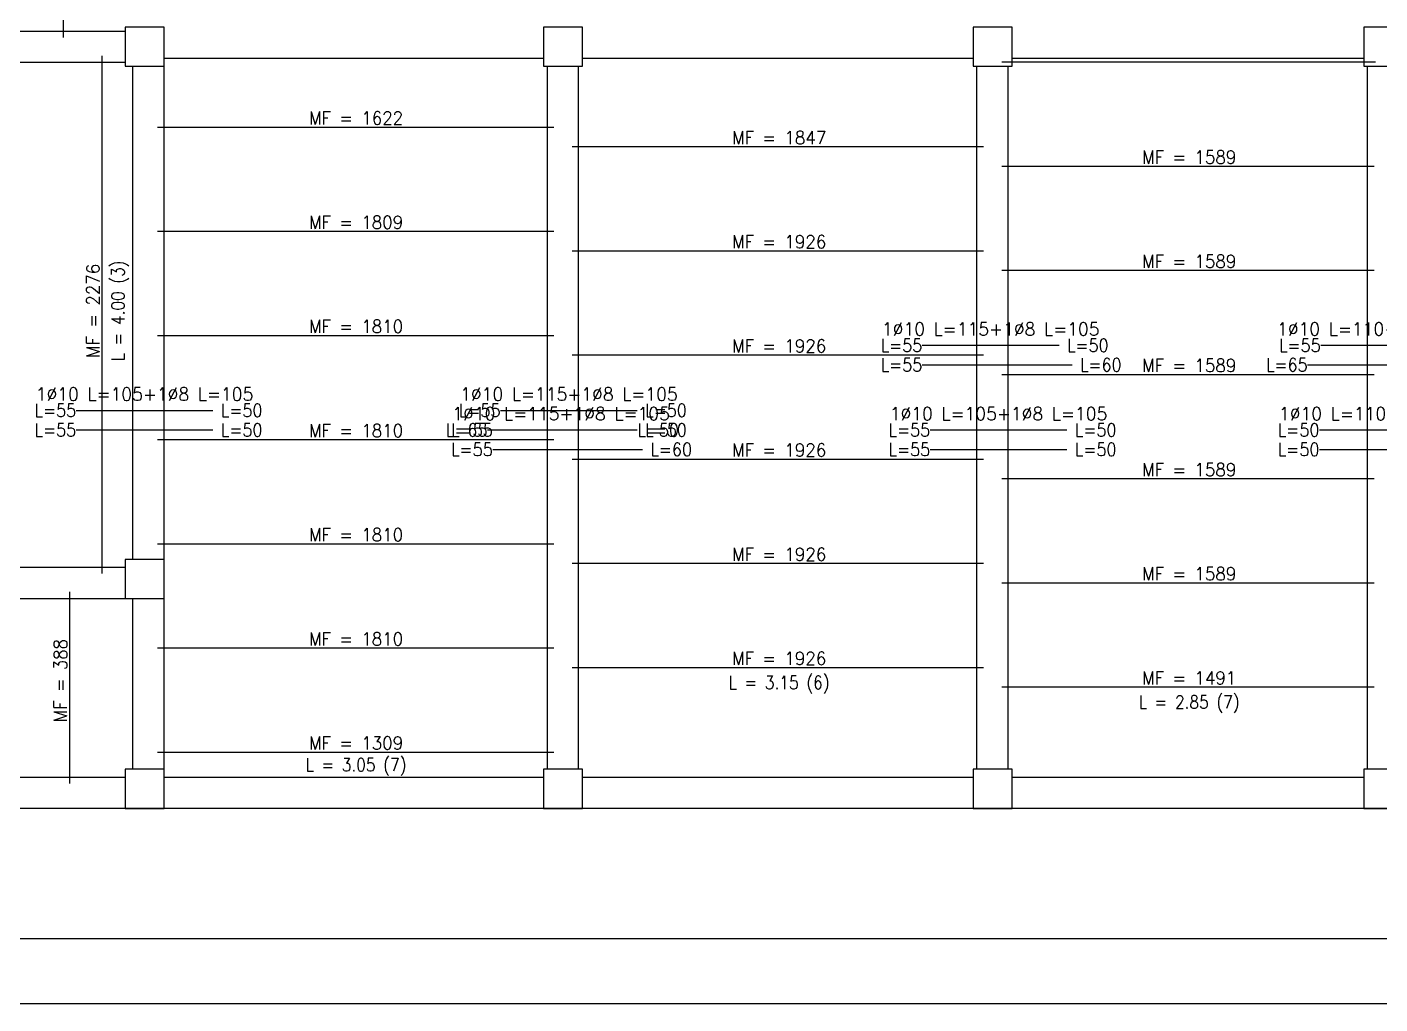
# Model space of a CAD drawing. Header units: millimetres. Extents: x 811 to 853.1, y 350.8 to 380.5.
# Drawn here: x 820.36 to 830.75, y 350.78 to 358.29 of the extents above; entities that cross this region are included whole.
import ezdxf
from ezdxf.enums import TextEntityAlignment as Align

# ---------------------------------------------------------------- set-up
doc = ezdxf.new("R2010")
doc.units = ezdxf.units.MM
doc.linetypes.add('CYPELINEA', pattern=[0])
for name, color, linetype in [('015', 1, 'Continuous'), ('06', 6, 'Continuous'), ('PA_NERV_UNI', 7, 'CYPELINEA'), ('PILAR_RECT', 2, 'CYPELINEA'), ('UNI_BARRAS', 5, 'CYPELINEA'), ('UNI_DIAM', 3, 'CYPELINEA'), ('UNI_LEXT', 3, 'CYPELINEA'), ('UNI_LONGIT', 3, 'CYPELINEA'), ('UNI_MOMENTOS', 3, 'CYPELINEA'), ('VIGAS', 5, 'CYPELINEA')]:
    doc.layers.add(name, color=color, linetype=linetype)
doc.styles.get("Standard").update_dxf_attribs({"font": 'romans.shx'})

# ---------------------------------------------------------------- blocks, each defined once
blk = doc.blocks.new('A1H')
at = {"layer": '015'}
blk.add_lwpolyline([(-831, -10), (-831, 584), (10, 584), (10, -10)], close=True, dxfattribs=at)
at = {"layer": '06'}
blk.add_lwpolyline([(-806, 0), (-806, 574), (0, 574), (0, 0)], close=True, dxfattribs=at)
blk = doc.blocks.new('A$C360A4587')
at = {"layer": 'PILAR_RECT'}
for p, q in [((7.1, 4.388), (7.1, 4.088)), ((7.4, 4.388), (7.1, 4.388)), ((7.4, 4.088), (7.4, 4.388)), ((10.6145, 4.388), (10.3145, 4.388)), ((10.3145, 4.388), (10.3145, 4.088)), ((10.6145, 4.088), (10.6145, 4.388)), ((13.6145, 4.388), (13.6145, 4.088)), ((13.9145, 4.388), (13.6145, 4.388)), ((13.9145, 4.088), (13.9145, 4.388)), ((16.9145, 4.388), (16.6145, 4.388)), ((16.6145, 4.388), (16.6145, 4.088)), ((7.1, 4.088), (7.4, 4.088)), ((10.3145, 4.088), (10.6145, 4.088)), ((13.6145, 4.088), (13.9145, 4.088)), ((16.6145, 4.088), (16.9145, 4.088)), ((7.1, 0.3), (7.1, 0)), ((7.4, 0.3), (7.1, 0.3)), ((7.4, 0), (7.4, 0.3)), ((7.1, 0), (7.4, 0)), ((7.1, -1.3125), (7.1, -1.6125)), ((7.4, -1.3125), (7.1, -1.3125)), ((7.4, -1.6125), (7.4, -1.3125)), ((10.6145, -1.3125), (10.3145, -1.3125)), ((10.3145, -1.3125), (10.3145, -1.6125)), ((10.6145, -1.6125), (10.6145, -1.3125)), ((13.6145, -1.3125), (13.6145, -1.6125)), ((13.9145, -1.3125), (13.6145, -1.3125)), ((13.9145, -1.6125), (13.9145, -1.3125)), ((16.9145, -1.3125), (16.6145, -1.3125)), ((16.6145, -1.3125), (16.6145, -1.6125)), ((7.1, -1.6125), (7.4, -1.6125)), ((10.3145, -1.6125), (10.6145, -1.6125)), ((13.6145, -1.6125), (13.9145, -1.6125)), ((16.6145, -1.6125), (16.9145, -1.6125))]:
    blk.add_line(p, q, dxfattribs=at)

msp = doc.modelspace()

# ---------------------------------------------------------------- linework, layer by layer
at = {"layer": 'PA_NERV_UNI'}
for p, q in [((820.633, 361.42), (820.633, 358.207)), ((820.933, 354.089), (820.933, 358.067)), ((830.713, 358.018), (827.843, 358.018)), ((821.359, 357.518), (824.403, 357.518)), ((827.703, 357.368), (824.543, 357.368)), ((827.843, 357.218), (830.703, 357.218)), ((824.403, 356.718), (821.359, 356.718)), ((824.543, 356.568), (827.703, 356.568)), ((830.703, 356.418), (827.843, 356.418)), ((821.359, 355.918), (824.403, 355.918)), ((827.703, 355.768), (824.543, 355.768)), ((827.843, 355.618), (830.703, 355.618)), ((824.403, 355.118), (821.359, 355.118)), ((824.543, 354.968), (827.703, 354.968)), ((830.703, 354.818), (827.843, 354.818)), ((821.359, 354.318), (824.403, 354.318)), ((827.703, 354.168), (824.543, 354.168)), ((827.843, 354.018), (830.703, 354.018)), ((820.683, 353.949), (820.683, 352.477)), ((824.403, 353.518), (821.359, 353.518)), ((824.543, 353.368), (827.703, 353.368)), ((830.703, 353.218), (827.843, 353.218)), ((821.359, 352.718), (824.403, 352.718))]:
    msp.add_line(p, q, dxfattribs=at)
at = {"layer": 'UNI_BARRAS'}
for p, q in [((827.233, 355.843), (828.283, 355.843)), ((830.293, 355.843), (831.293, 355.843)), ((827.233, 355.693), (828.383, 355.693)), ((830.193, 355.693), (831.293, 355.693)), ((820.733, 355.343), (821.783, 355.343)), ((823.993, 355.343), (825.043, 355.343)), ((820.733, 355.193), (821.783, 355.193)), ((823.893, 355.193), (825.043, 355.193)), ((823.933, 355.193), (824.983, 355.193)), ((827.293, 355.193), (828.343, 355.193)), ((830.283, 355.193), (831.333, 355.193)), ((823.933, 355.043), (825.083, 355.043)), ((827.293, 355.043), (828.343, 355.043)), ((830.283, 355.043), (831.383, 355.043))]:
    msp.add_line(p, q, dxfattribs=at)
at = {"layer": 'VIGAS'}
for p, q in [((814.309, 358.257), (821.109, 358.257)), ((814.309, 358.017), (821.109, 358.017)), ((821.409, 354.068), (821.409, 358.048)), ((821.409, 358.048), (824.323, 358.048)), ((824.623, 358.048), (827.623, 358.048)), ((827.923, 358.048), (830.623, 358.048)), ((821.169, 354.199), (821.169, 357.987)), ((824.353, 352.587), (824.353, 357.987)), ((824.593, 352.587), (824.593, 357.987)), ((827.653, 352.587), (827.653, 357.987)), ((827.893, 352.587), (827.893, 357.987)), ((830.653, 352.587), (830.653, 357.987)), ((818.771, 354.139), (821.109, 354.139)), ((821.409, 352.587), (821.409, 354.068)), ((814.009, 353.899), (821.169, 353.899)), ((821.169, 352.587), (821.169, 353.899)), ((815.943, 352.527), (821.109, 352.527)), ((821.409, 352.527), (824.323, 352.527)), ((824.623, 352.527), (827.623, 352.527)), ((827.923, 352.527), (830.623, 352.527)), ((815.943, 352.287), (833.773, 352.287))]:
    msp.add_line(p, q, dxfattribs=at)

# ---------------------------------------------------------------- block references
at = {"linetype": 'Continuous', "xscale": 0.05000000000001137, "yscale": 0.05000000000001137, "zscale": 0.05}
msp.add_blockref('A1H', (852.562, 351.284), dxfattribs=at)
at = {"layer": 'PILAR_RECT'}
msp.add_blockref('A$C360A4587', (814.009, 353.899), dxfattribs=at)

# ---------------------------------------------------------------- texts
at = {"layer": 'UNI_DIAM', "width": 0.857971}
for s, p, p2 in [('1%%c10 L=115+1%%c8 L=105', (826.923, 355.918), (828.594, 355.918)), ('1%%c10 L=110+1%%c8 L=100', (829.958, 355.918), (831.629, 355.918)), ('1%%c10 L=105+1%%c8 L=105', (820.423, 355.418), (822.094, 355.418)), ('1%%c10 L=115+1%%c8 L=105', (823.683, 355.418), (825.354, 355.418)), ('1%%c10 L=115+1%%c8 L=105', (823.623, 355.268), (825.294, 355.268)), ('1%%c10 L=105+1%%c8 L=105', (826.983, 355.268), (828.654, 355.268)), ('1%%c10 L=110+1%%c8 L=105', (829.973, 355.268), (831.644, 355.268))]:
    msp.add_text(s, height=0.1, dxfattribs=at).set_placement(p, p2, align=Align.FIT)
at = {"layer": 'UNI_LEXT', "width": 0.792178}
for s, p, p2 in [(' L=55', (826.852, 355.793), (827.233, 355.793)), (' L=50', (828.283, 355.793), (828.664, 355.793)), (' L=55', (829.912, 355.793), (830.293, 355.793)), (' L=55', (826.852, 355.643), (827.233, 355.643)), (' L=60', (828.383, 355.643), (828.764, 355.643)), (' L=65', (829.812, 355.643), (830.193, 355.643)), (' L=55', (820.352, 355.293), (820.733, 355.293)), (' L=50', (821.783, 355.293), (822.164, 355.293)), (' L=55', (823.612, 355.293), (823.993, 355.293)), (' L=50', (825.043, 355.293), (825.424, 355.293)), (' L=55', (820.352, 355.143), (820.733, 355.143)), (' L=50', (821.783, 355.143), (822.164, 355.143)), (' L=65', (823.512, 355.143), (823.893, 355.143)), (' L=55', (823.552, 355.143), (823.933, 355.143)), (' L=50', (824.983, 355.143), (825.364, 355.143)), (' L=50', (825.043, 355.143), (825.424, 355.143)), (' L=55', (826.912, 355.143), (827.293, 355.143)), (' L=50', (828.343, 355.143), (828.724, 355.143)), (' L=50', (829.902, 355.143), (830.283, 355.143)), (' L=55', (823.552, 354.993), (823.933, 354.993)), (' L=60', (825.083, 354.993), (825.464, 354.993)), (' L=55', (826.912, 354.993), (827.293, 354.993)), (' L=50', (828.343, 354.993), (828.724, 354.993)), (' L=50', (829.902, 354.993), (830.283, 354.993))]:
    msp.add_text(s, height=0.1, dxfattribs=at).set_placement(p, p2, align=Align.FIT)
at = {"layer": 'UNI_LONGIT', "width": 0.738818}
msp.add_text('L = 4.00 (3)', height=0.1, rotation=90, dxfattribs=at).set_placement((821.104, 355.721), (821.104, 356.495), align=Align.FIT)
for s, p, p2 in [('L = 3.15 (6)', (825.746, 353.203), (826.52, 353.203)), ('L = 2.85 (7)', (828.896, 353.053), (829.67, 353.053)), ('L = 3.05 (7)', (822.496, 352.571), (823.27, 352.571))]:
    msp.add_text(s, height=0.1, dxfattribs=at).set_placement(p, p2, align=Align.FIT)
at = {"layer": 'UNI_MOMENTOS'}
for s, width, p, p2 in [('MF = 1622', 0.811925, (822.522, 357.538), (823.245, 357.538)), ('MF = 1847', 0.811925, (825.772, 357.388), (826.495, 357.388)), ('MF = 1589', 0.81629, (828.922, 357.238), (829.645, 357.238)), ('MF = 1809', 0.81629, (822.522, 356.738), (823.245, 356.738)), ('MF = 1926', 0.811925, (825.772, 356.588), (826.495, 356.588)), ('MF = 1589', 0.81629, (828.922, 356.438), (829.645, 356.438)), ('MF = 1810', 0.811925, (822.522, 355.938), (823.245, 355.938)), ('MF = 1926', 0.811925, (825.772, 355.788), (826.495, 355.788)), ('MF = 1589', 0.81629, (828.922, 355.638), (829.645, 355.638)), ('MF = 1810', 0.811925, (822.522, 355.138), (823.245, 355.138)), ('MF = 1926', 0.811925, (825.772, 354.988), (826.495, 354.988)), ('MF = 1589', 0.81629, (828.922, 354.838), (829.645, 354.838)), ('MF = 1810', 0.811925, (822.522, 354.338), (823.245, 354.338)), ('MF = 1926', 0.811925, (825.772, 354.188), (826.495, 354.188)), ('MF = 1589', 0.81629, (828.922, 354.038), (829.645, 354.038)), ('MF = 1810', 0.811925, (822.522, 353.538), (823.245, 353.538)), ('MF = 1926', 0.811925, (825.772, 353.388), (826.495, 353.388)), ('MF = 1491', 0.83884, (828.922, 353.238), (829.645, 353.238)), ('MF = 1309', 0.81629, (822.522, 352.738), (823.245, 352.738))]:
    msp.add_text(s, height=0.1, dxfattribs=dict(at, width=width)).set_placement(p, p2, align=Align.FIT)
for s, width, p, p2 in [('MF = 2276', 0.811925, (820.913, 355.746), (820.913, 356.469)), ('MF = 388', 0.803533, (820.663, 352.948), (820.663, 353.587))]:
    msp.add_text(s, height=0.1, rotation=90, dxfattribs=dict(at, width=width)).set_placement(p, p2, align=Align.FIT)

doc.saveas('drawing.dxf')
